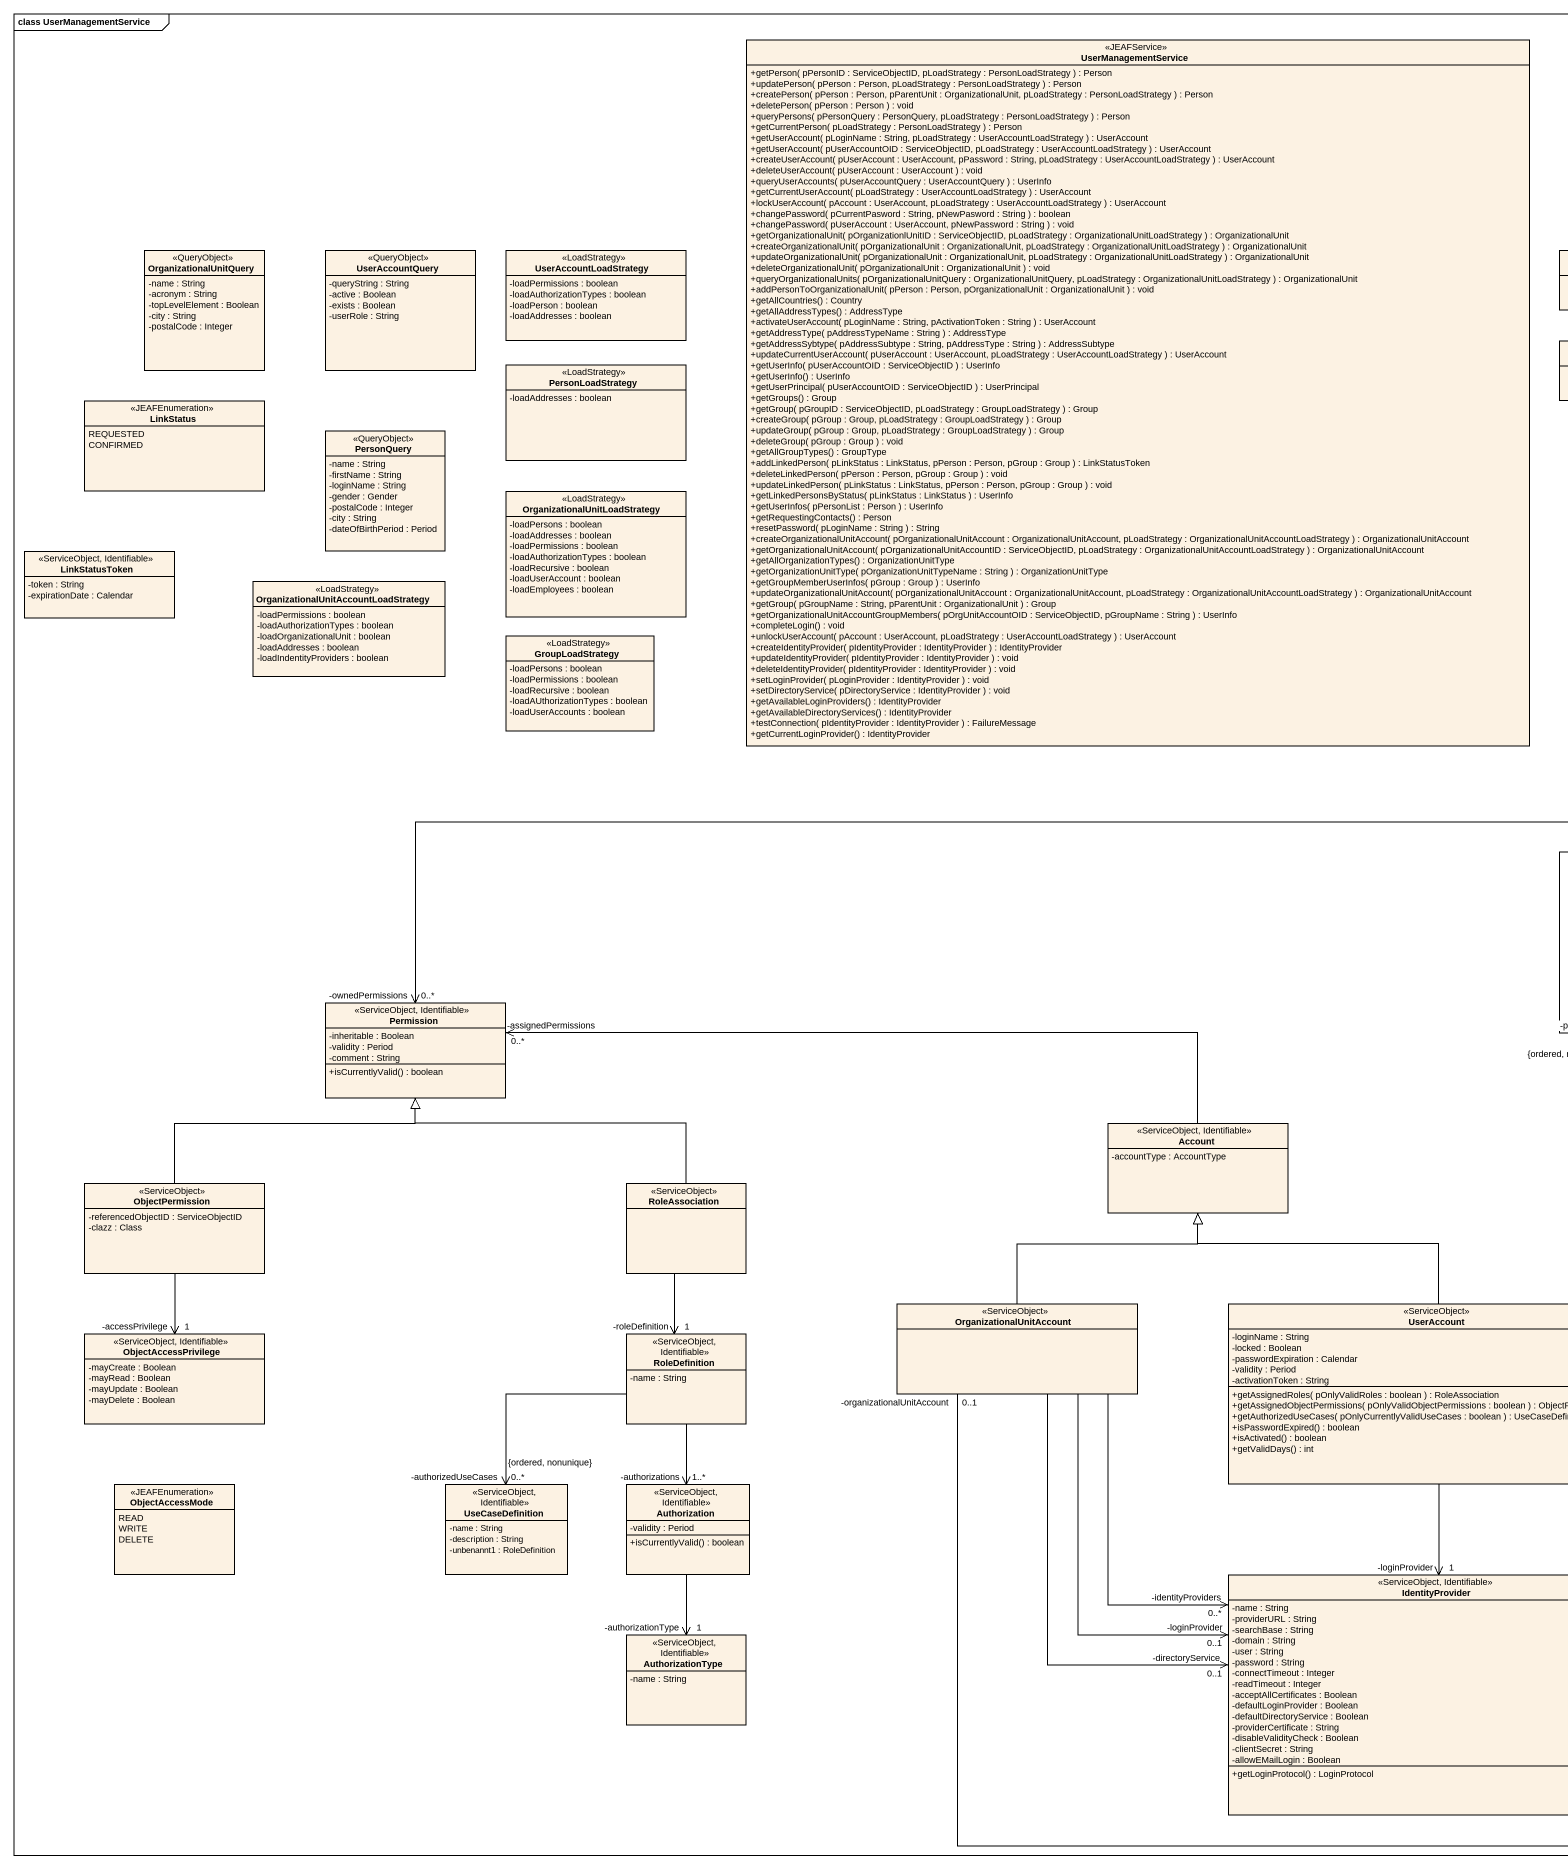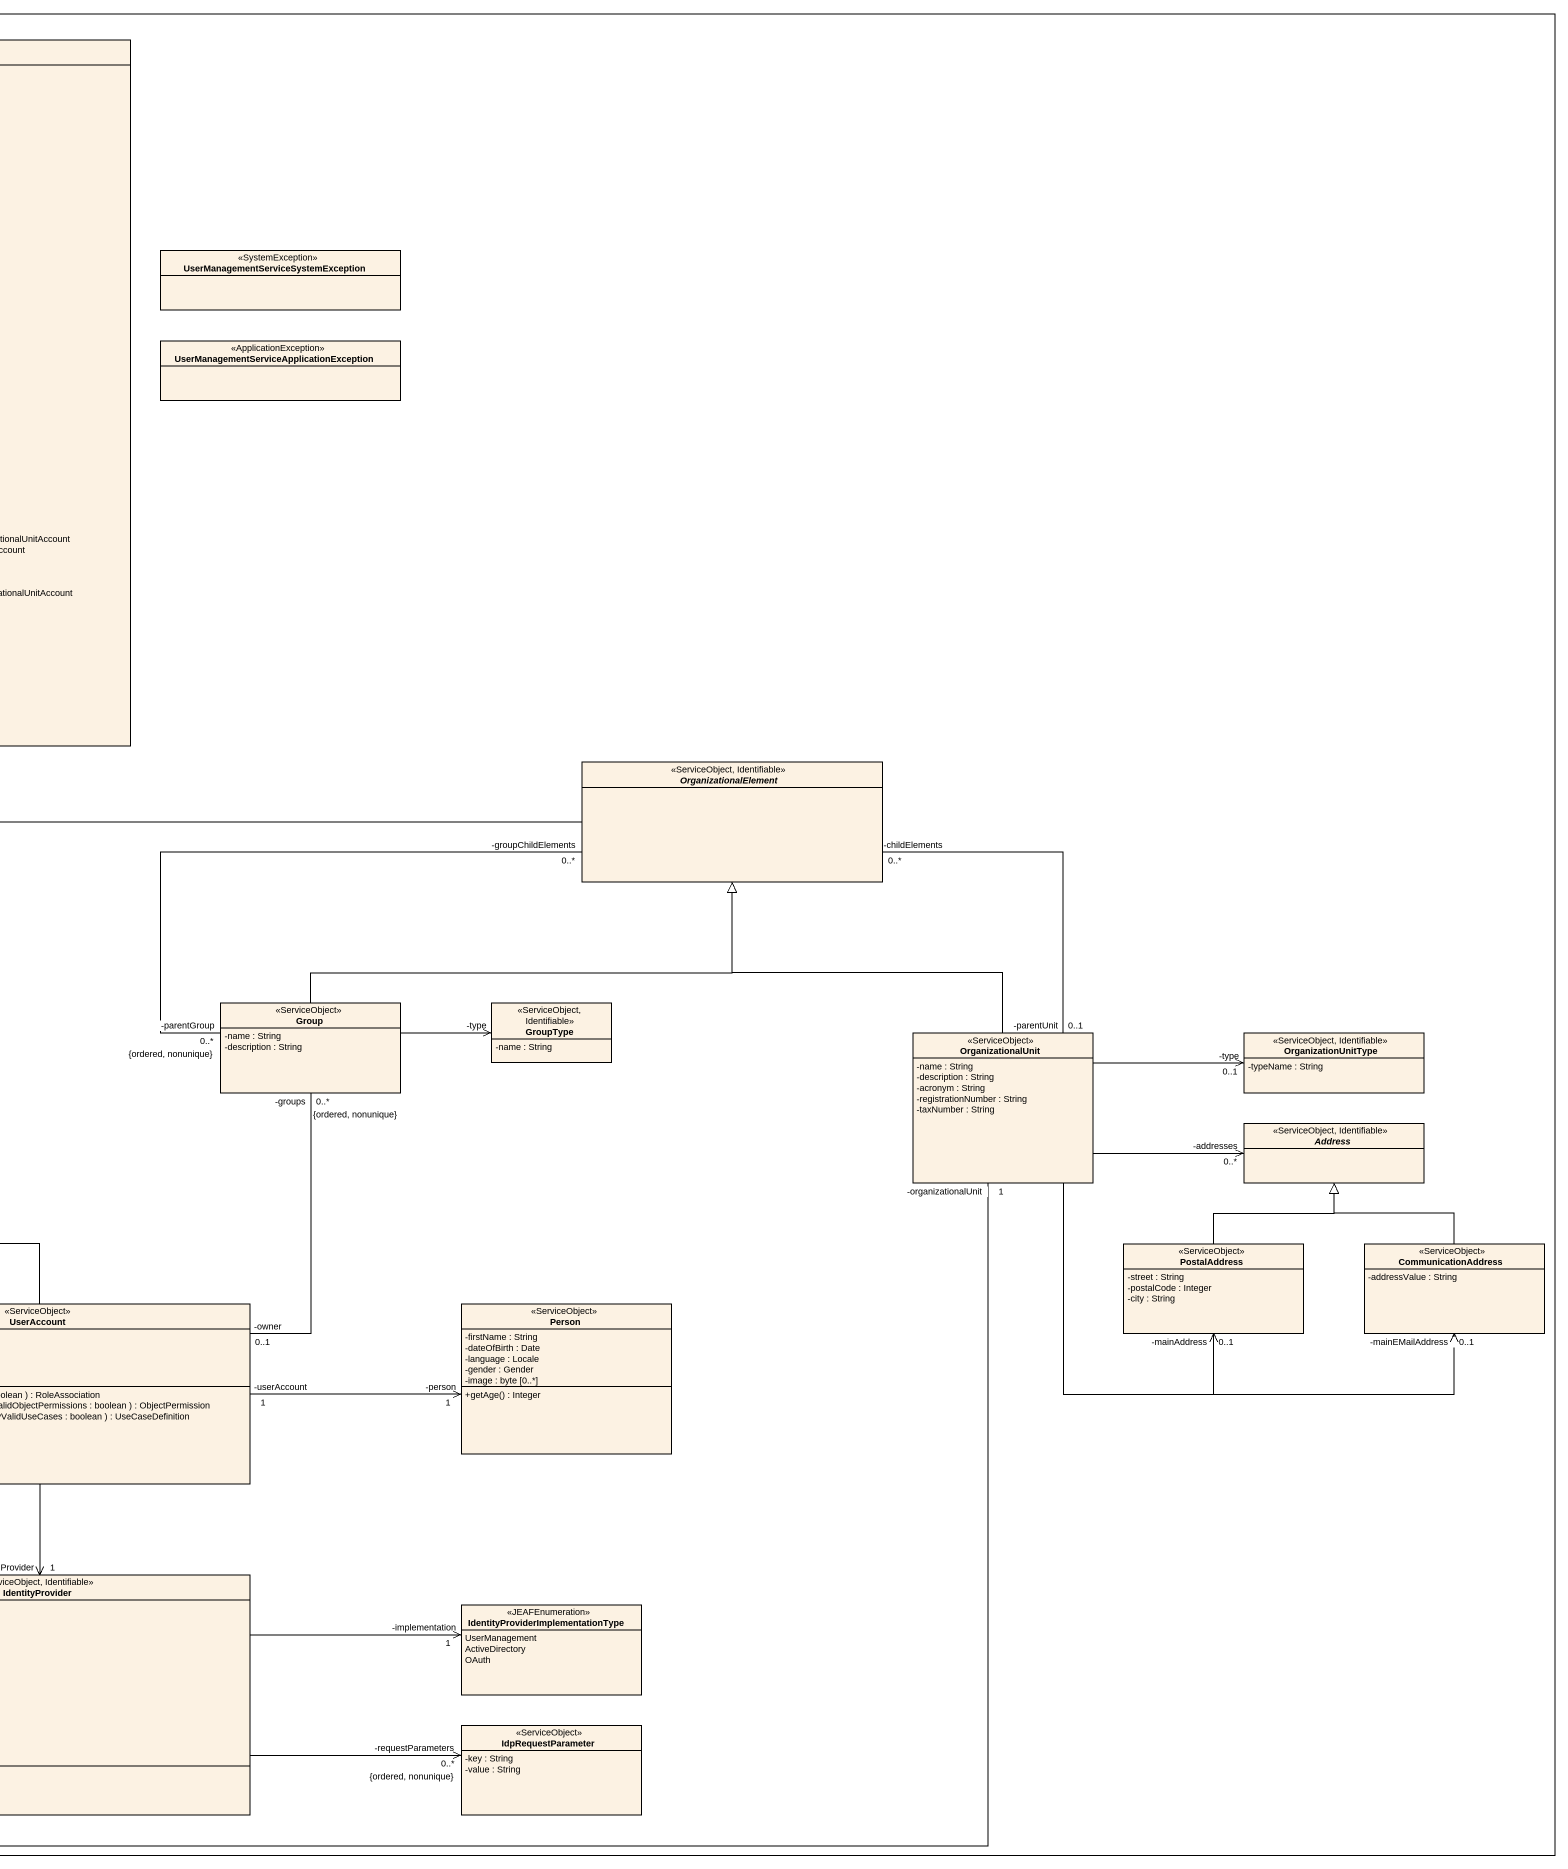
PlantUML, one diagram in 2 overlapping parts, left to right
@startuml
mainframe class UserManagementService
hide circle
hide empty members
skinparam classAttributeIconSize 0
interface UserManagementService <<JEAFService>> {
  +getPerson( pPersonID : ServiceObjectID, pLoadStrategy : PersonLoadStrategy ) : Person
  +updatePerson( pPerson : Person, pLoadStrategy : PersonLoadStrategy ) : Person
  +createPerson( pPerson : Person, pParentUnit : OrganizationalUnit, pLoadStrategy : PersonLoadStrategy ) : Person
  +deletePerson( pPerson : Person ) : void
  +queryPersons( pPersonQuery : PersonQuery, pLoadStrategy : PersonLoadStrategy ) : Person
  +getCurrentPerson( pLoadStrategy : PersonLoadStrategy ) : Person
  +getUserAccount( pLoginName : String, pLoadStrategy : UserAccountLoadStrategy ) : UserAccount
  +getUserAccount( pUserAccountOID : ServiceObjectID, pLoadStrategy : UserAccountLoadStrategy ) : UserAccount
  +createUserAccount( pUserAccount : UserAccount, pPassword : String, pLoadStrategy : UserAccountLoadStrategy ) : UserAccount
  +deleteUserAccount( pUserAccount : UserAccount ) : void
  +queryUserAccounts( pUserAccountQuery : UserAccountQuery ) : UserInfo
  +getCurrentUserAccount( pLoadStrategy : UserAccountLoadStrategy ) : UserAccount
  +lockUserAccount( pAccount : UserAccount, pLoadStrategy : UserAccountLoadStrategy ) : UserAccount
  +changePassword( pCurrentPasword : String, pNewPasword : String ) : boolean
  +changePassword( pUserAccount : UserAccount, pNewPassword : String ) : void
  +getOrganizationalUnit( pOrganizationlUnitID : ServiceObjectID, pLoadStrategy : OrganizationalUnitLoadStrategy ) : OrganizationalUnit
  +createOrganizationalUnit( pOrganizationalUnit : OrganizationalUnit, pLoadStrategy : OrganizationalUnitLoadStrategy ) : OrganizationalUnit
  +updateOrganizationalUnit( pOrganizationalUnit : OrganizationalUnit, pLoadStrategy : OrganizationalUnitLoadStrategy ) : OrganizationalUnit
  +deleteOrganizationalUnit( pOrganizationalUnit : OrganizationalUnit ) : void
  +queryOrganizationalUnits( pOrganizationalUnitQuery : OrganizationalUnitQuery, pLoadStrategy : OrganizationalUnitLoadStrategy ) : OrganizationalUnit
  +addPersonToOrganizationalUnit( pPerson : Person, pOrganizationalUnit : OrganizationalUnit ) : void
  +getAllCountries() : Country
  +getAllAddressTypes() : AddressType
  +activateUserAccount( pLoginName : String, pActivationToken : String ) : UserAccount
  +getAddressType( pAddressTypeName : String ) : AddressType
  +getAddressSybtype( pAddressSubtype : String, pAddressType : String ) : AddressSubtype
  +updateCurrentUserAccount( pUserAccount : UserAccount, pLoadStrategy : UserAccountLoadStrategy ) : UserAccount
  +getUserInfo( pUserAccountOID : ServiceObjectID ) : UserInfo
  +getUserInfo() : UserInfo
  +getUserPrincipal( pUserAccountOID : ServiceObjectID ) : UserPrincipal
  +getGroups() : Group
  +getGroup( pGroupID : ServiceObjectID, pLoadStrategy : GroupLoadStrategy ) : Group
  +createGroup( pGroup : Group, pLoadStrategy : GroupLoadStrategy ) : Group
  +updateGroup( pGroup : Group, pLoadStrategy : GroupLoadStrategy ) : Group
  +deleteGroup( pGroup : Group ) : void
  +getAllGroupTypes() : GroupType
  +addLinkedPerson( pLinkStatus : LinkStatus, pPerson : Person, pGroup : Group ) : LinkStatusToken
  +deleteLinkedPerson( pPerson : Person, pGroup : Group ) : void
  +updateLinkedPerson( pLinkStatus : LinkStatus, pPerson : Person, pGroup : Group ) : void
  +getLinkedPersonsByStatus( pLinkStatus : LinkStatus ) : UserInfo
  +getUserInfos( pPersonList : Person ) : UserInfo
  +getRequestingContacts() : Person
  +resetPassword( pLoginName : String ) : String
  +createOrganizationalUnitAccount( pOrganizationalUnitAccount : OrganizationalUnitAccount, pLoadStrategy : OrganizationalUnitAccountLoadStrategy ) : OrganizationalUnitAccount
  +getOrganizationalUnitAccount( pOrganizationalUnitAccountID : ServiceObjectID, pLoadStrategy : OrganizationalUnitAccountLoadStrategy ) : OrganizationalUnitAccount
  +getAllOrganizationTypes() : OrganizationUnitType
  +getOrganizationUnitType( pOrganizationUnitTypeName : String ) : OrganizationUnitType
  +getGroupMemberUserInfos( pGroup : Group ) : UserInfo
  +updateOrganizationalUnitAccount( pOrganizationalUnitAccount : OrganizationalUnitAccount, pLoadStrategy : OrganizationalUnitAccountLoadStrategy ) : OrganizationalUnitAccount
  +getGroup( pGroupName : String, pParentUnit : OrganizationalUnit ) : Group
  +getOrganizationalUnitAccountGroupMembers( pOrgUnitAccountOID : ServiceObjectID, pGroupName : String ) : UserInfo
  +completeLogin() : void
  +unlockUserAccount( pAccount : UserAccount, pLoadStrategy : UserAccountLoadStrategy ) : UserAccount
  +createIdentityProvider( pIdentityProvider : IdentityProvider ) : IdentityProvider
  +updateIdentityProvider( pIdentityProvider : IdentityProvider ) : void
  +deleteIdentityProvider( pIdentityProvider : IdentityProvider ) : void
  +setLoginProvider( pLoginProvider : IdentityProvider ) : void
  +setDirectoryService( pDirectoryService : IdentityProvider ) : void
  +getAvailableLoginProviders() : IdentityProvider
  +getAvailableDirectoryServices() : IdentityProvider
  +testConnection( pIdentityProvider : IdentityProvider ) : FailureMessage
  +getCurrentLoginProvider() : IdentityProvider
}
class OrganizationalUnitQuery <<QueryObject>> {
  -name : String
  -acronym : String
  -topLevelElement : Boolean
  -city : String
  -postalCode : Integer
}
class UserAccountQuery <<QueryObject>> {
  -queryString : String
  -active : Boolean
  -exists : Boolean
  -userRole : String
}
class UserAccountLoadStrategy <<LoadStrategy>> {
  -loadPermissions : boolean
  -loadAuthorizationTypes : boolean
  -loadPerson : boolean
  -loadAddresses : boolean
}
class "UserManagementServiceSystemException" as UserManagementServiceSystemE <<SystemException>>
class "UserManagementServiceApplicationException" as UserManagementServiceApplica <<ApplicationException>>
class PersonLoadStrategy <<LoadStrategy>> {
  -loadAddresses : boolean
}
enum LinkStatus <<JEAFEnumeration>> {
  REQUESTED
  CONFIRMED
}
class PersonQuery <<QueryObject>> {
  -name : String
  -firstName : String
  -loginName : String
  -gender : Gender
  -postalCode : Integer
  -city : String
  -dateOfBirthPeriod : Period
}
class "OrganizationalUnitLoadStrategy" as OrganizationalUnitLoadStrate <<LoadStrategy>> {
  -loadPersons : boolean
  -loadAddresses : boolean
  -loadPermissions : boolean
  -loadAuthorizationTypes : boolean
  -loadRecursive : boolean
  -loadUserAccount : boolean
  -loadEmployees : boolean
}
class LinkStatusToken <<ServiceObject, Identifiable>> {
  -token : String
  -expirationDate : Calendar
}
class "OrganizationalUnitAccountLoadStrategy" as OrganizationalUnitAccountLoa <<LoadStrategy>> {
  -loadPermissions : boolean
  -loadAuthorizationTypes : boolean
  -loadOrganizationalUnit : boolean
  -loadAddresses : boolean
  -loadIndentityProviders : boolean
}
class GroupLoadStrategy <<LoadStrategy>> {
  -loadPersons : boolean
  -loadPermissions : boolean
  -loadRecursive : boolean
  -loadAUthorizationTypes : boolean
  -loadUserAccounts : boolean
}
abstract class OrganizationalElement <<ServiceObject, Identifiable>>
class Permission <<ServiceObject, Identifiable>> {
  -inheritable : Boolean
  -validity : Period
  -comment : String
  +isCurrentlyValid() : boolean
}
class "Group" as Group_ <<ServiceObject>> {
  -name : String
  -description : String
}
class GroupType <<ServiceObject, Identifiable>> {
  -name : String
}
class OrganizationalUnit <<ServiceObject>> {
  -name : String
  -description : String
  -acronym : String
  -registrationNumber : String
  -taxNumber : String
}
class OrganizationUnitType <<ServiceObject, Identifiable>> {
  -typeName : String
}
class Account <<ServiceObject, Identifiable>> {
  -accountType : AccountType
}
abstract class Address <<ServiceObject, Identifiable>>
class ObjectPermission <<ServiceObject>> {
  -referencedObjectID : ServiceObjectID
  -clazz : Class
}
class RoleAssociation <<ServiceObject>>
class PostalAddress <<ServiceObject>> {
  -street : String
  -postalCode : Integer
  -city : String
}
class CommunicationAddress <<ServiceObject>> {
  -addressValue : String
}
class OrganizationalUnitAccount <<ServiceObject>>
class UserAccount <<ServiceObject>> {
  -loginName : String
  -locked : Boolean
  -passwordExpiration : Calendar
  -validity : Period
  -activationToken : String
  +getAssignedRoles( pOnlyValidRoles : boolean ) : RoleAssociation
  +getAssignedObjectPermissions( pOnlyValidObjectPermissions : boolean ) : ObjectPermission
  +getAuthorizedUseCases( pOnlyCurrentlyValidUseCases : boolean ) : UseCaseDefinition
  +isPasswordExpired() : boolean
  +isActivated() : boolean
  +getValidDays() : int
}
class "Person" as Person_ <<ServiceObject>> {
  -firstName : String
  -dateOfBirth : Date
  -language : Locale
  -gender : Gender
  -image : byte [0..*]
  +getAge() : Integer
}
class ObjectAccessPrivilege <<ServiceObject, Identifiable>> {
  -mayCreate : Boolean
  -mayRead : Boolean
  -mayUpdate : Boolean
  -mayDelete : Boolean
}
class RoleDefinition <<ServiceObject, Identifiable>> {
  -name : String
}
enum ObjectAccessMode <<JEAFEnumeration>> {
  READ
  WRITE
  DELETE
}
class UseCaseDefinition <<ServiceObject, Identifiable>> {
  -name : String
  -description : String
  -unbenannt1 : RoleDefinition
}
class Authorization <<ServiceObject, Identifiable>> {
  -validity : Period
  +isCurrentlyValid() : boolean
}
class IdentityProvider <<ServiceObject, Identifiable>> {
  -name : String
  -providerURL : String
  -searchBase : String
  -domain : String
  -user : String
  -password : String
  -connectTimeout : Integer
  -readTimeout : Integer
  -acceptAllCertificates : Boolean
  -defaultLoginProvider : Boolean
  -defaultDirectoryService : Boolean
  -providerCertificate : String
  -disableValidityCheck : Boolean
  -clientSecret : String
  -allowEMailLogin : Boolean
  +getLoginProtocol() : LoginProtocol
}
enum "IdentityProviderImplementationType" as IdentityProviderImplementati <<JEAFEnumeration>> {
  UserManagement
  ActiveDirectory
  OAuth
}
class AuthorizationType <<ServiceObject, Identifiable>> {
  -name : String
}
class IdpRequestParameter <<ServiceObject>> {
  -key : String
  -value : String
}
OrganizationalElement -left-> "-ownedPermissions\n0..*" Permission
OrganizationalElement "-groupChildElements\n0..*" -left- "-parentGroup\n0..*\n{ordered, nonunique}" Group_
Group_ -right-|> OrganizationalElement
Group_ -right-> "-type" GroupType
Group_ "-groups\n0..*\n{ordered, nonunique}" -- "-owner\n0..1" UserAccount
OrganizationalUnit -up-|> OrganizationalElement
OrganizationalUnit "-parentUnit\n0..1" -up- "0..*\n-childElements" OrganizationalElement
OrganizationalUnit -right-> "0..1\n-type" OrganizationUnitType
OrganizationalUnit -right-> "-addresses\n0..*" Address
OrganizationalUnit --> "-mainAddress\n0..1" PostalAddress
OrganizationalUnit -right-> "-mainEMailAddress\n0..1" CommunicationAddress
Account -left-> "-assignedPermissions\n0..*" Permission
ObjectPermission -up-|> Permission
ObjectPermission --> "-accessPrivilege\n1" ObjectAccessPrivilege
RoleAssociation -up-|> Permission
RoleAssociation --> "-roleDefinition\n1" RoleDefinition
PostalAddress -up-|> Address
CommunicationAddress -up-|> Address
OrganizationalUnitAccount "-organizationalUnitAccount\n0..1" -right- "-organizationalUnit\n1" OrganizationalUnit
OrganizationalUnitAccount -up-|> Account
OrganizationalUnitAccount --> "0..*\n-identityProviders" IdentityProvider
OrganizationalUnitAccount --> "0..1\n-loginProvider" IdentityProvider
OrganizationalUnitAccount --> "0..1\n-directoryService" IdentityProvider
UserAccount -up-|> Account
UserAccount --> "-loginProvider\n1" IdentityProvider
Person_ "-person\n1" <-left- "-userAccount\n1" UserAccount
RoleDefinition --> "-authorizedUseCases\n0..*\n{ordered, nonunique}" UseCaseDefinition
RoleDefinition --> "-authorizations\n1..*" Authorization
Authorization --> "1\n-authorizationType" AuthorizationType
IdentityProvider -right-> "1\n-implementation" IdentityProviderImplementati
IdentityProvider -right-> "0..*\n-requestParameters\n{ordered, nonunique}" IdpRequestParameter
@enduml
